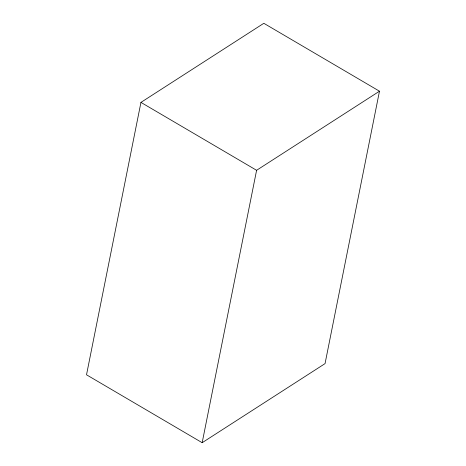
<?xml version="1.0" encoding="UTF-8"?>
<svg xmlns="http://www.w3.org/2000/svg" width="466" height="466" viewBox="0 0 466 466"><rect width="100%" height="100%" fill="white"/><g stroke="black" fill="none" stroke-linecap="round" stroke-linejoin="round"><path stroke-width="0.7" d="M140.948 102.392L86.519 374.792L202.168 442.7L325.052 363.608L379.481 91.208L263.832 23.3L140.948 102.392L256.597 170.3L379.481 91.208M202.168 442.7L256.597 170.3"/></g></svg>
